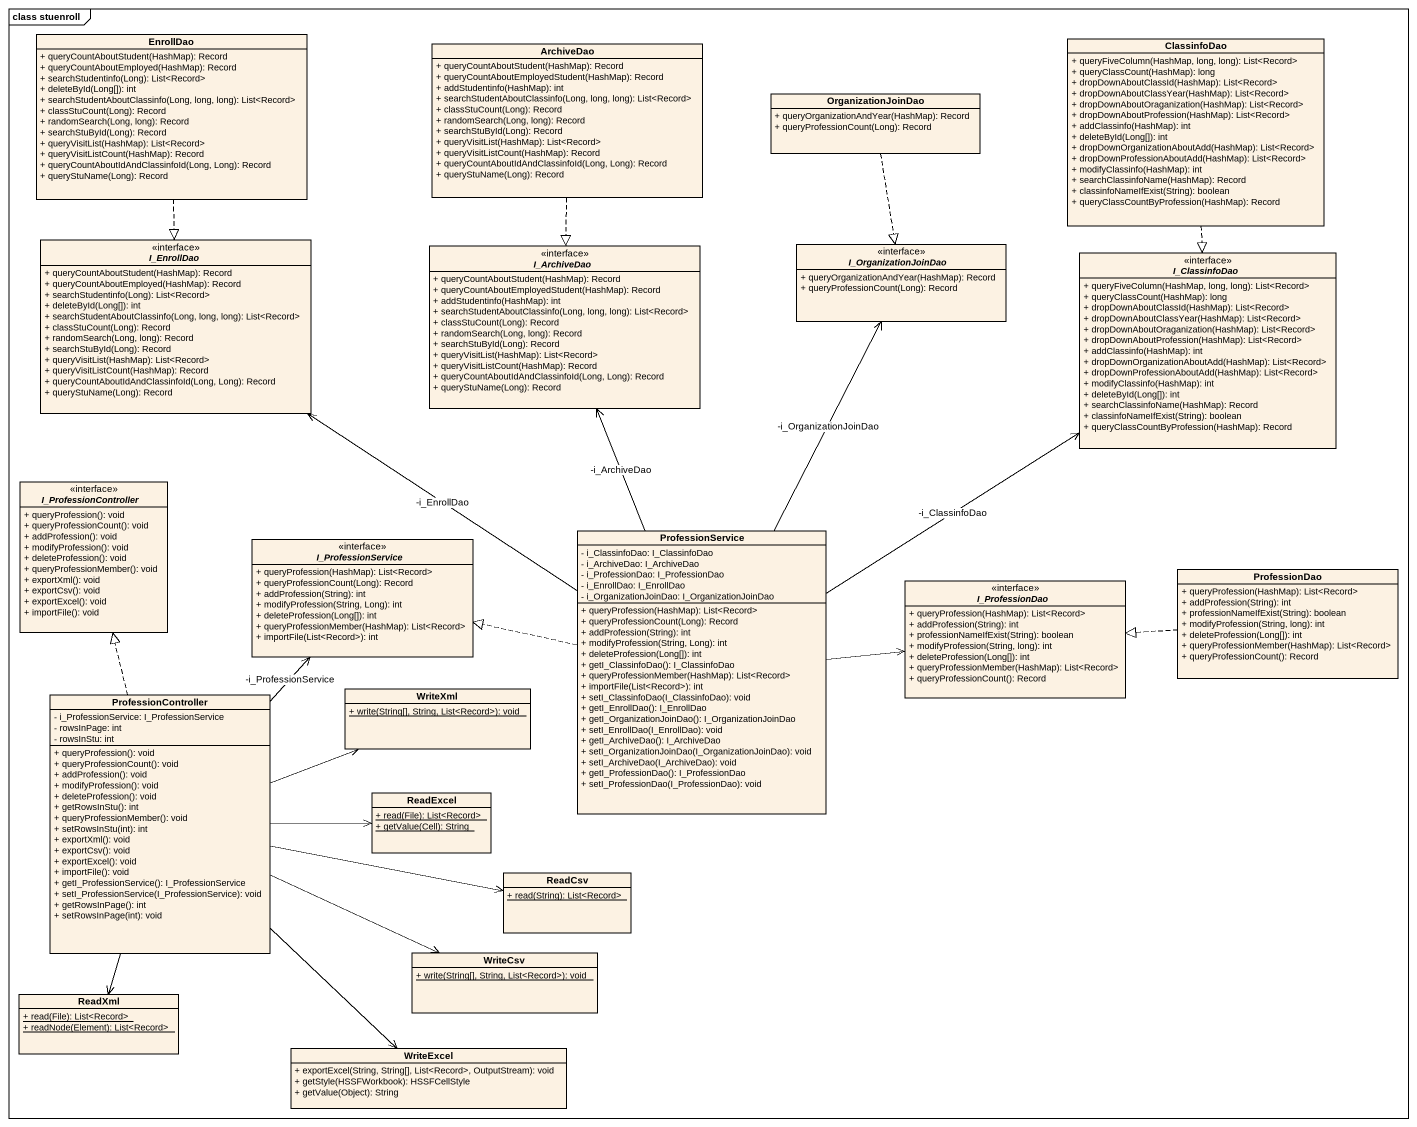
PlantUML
@startuml
mainframe class stuenroll
hide circle
hide empty members
skinparam classAttributeIconSize 0
class EnrollDao {
  + queryCountAboutStudent(HashMap): Record
  + queryCountAboutEmployed(HashMap): Record
  + searchStudentinfo(Long): List<Record>
  + deleteById(Long[]): int
  + searchStudentAboutClassinfo(Long, long, long): List<Record>
  + classStuCount(Long): Record
  + randomSearch(Long, long): Record
  + searchStuById(Long): Record
  + queryVisitList(HashMap): List<Record>
  + queryVisitListCount(HashMap): Record
  + queryCountAboutIdAndClassinfoId(Long, Long): Record
  + queryStuName(Long): Record
}
class ArchiveDao {
  + queryCountAboutStudent(HashMap): Record
  + queryCountAboutEmployedStudent(HashMap): Record
  + addStudentinfo(HashMap): int
  + searchStudentAboutClassinfo(Long, long, long): List<Record>
  + classStuCount(Long): Record
  + randomSearch(Long, long): Record
  + searchStuById(Long): Record
  + queryVisitList(HashMap): List<Record>
  + queryVisitListCount(HashMap): Record
  + queryCountAboutIdAndClassinfoId(Long, Long): Record
  + queryStuName(Long): Record
}
class ClassinfoDao {
  + queryFiveColumn(HashMap, long, long): List<Record>
  + queryClassCount(HashMap): long
  + dropDownAboutClassId(HashMap): List<Record>
  + dropDownAboutClassYear(HashMap): List<Record>
  + dropDownAboutOraganization(HashMap): List<Record>
  + dropDownAboutProfession(HashMap): List<Record>
  + addClassinfo(HashMap): int
  + deleteById(Long[]): int
  + dropDownOrganizationAboutAdd(HashMap): List<Record>
  + dropDownProfessionAboutAdd(HashMap): List<Record>
  + modifyClassinfo(HashMap): int
  + searchClassinfoName(HashMap): Record
  + classinfoNameIfExist(String): boolean
  + queryClassCountByProfession(HashMap): Record
}
class OrganizationJoinDao {
  + queryOrganizationAndYear(HashMap): Record
  + queryProfessionCount(Long): Record
}
interface I_EnrollDao <<interface>> {
  + queryCountAboutStudent(HashMap): Record
  + queryCountAboutEmployed(HashMap): Record
  + searchStudentinfo(Long): List<Record>
  + deleteById(Long[]): int
  + searchStudentAboutClassinfo(Long, long, long): List<Record>
  + classStuCount(Long): Record
  + randomSearch(Long, long): Record
  + searchStuById(Long): Record
  + queryVisitList(HashMap): List<Record>
  + queryVisitListCount(HashMap): Record
  + queryCountAboutIdAndClassinfoId(Long, Long): Record
  + queryStuName(Long): Record
}
interface I_ArchiveDao <<interface>> {
  + queryCountAboutStudent(HashMap): Record
  + queryCountAboutEmployedStudent(HashMap): Record
  + addStudentinfo(HashMap): int
  + searchStudentAboutClassinfo(Long, long, long): List<Record>
  + classStuCount(Long): Record
  + randomSearch(Long, long): Record
  + searchStuById(Long): Record
  + queryVisitList(HashMap): List<Record>
  + queryVisitListCount(HashMap): Record
  + queryCountAboutIdAndClassinfoId(Long, Long): Record
  + queryStuName(Long): Record
}
interface I_OrganizationJoinDao <<interface>> {
  + queryOrganizationAndYear(HashMap): Record
  + queryProfessionCount(Long): Record
}
interface I_ClassinfoDao <<interface>> {
  + queryFiveColumn(HashMap, long, long): List<Record>
  + queryClassCount(HashMap): long
  + dropDownAboutClassId(HashMap): List<Record>
  + dropDownAboutClassYear(HashMap): List<Record>
  + dropDownAboutOraganization(HashMap): List<Record>
  + dropDownAboutProfession(HashMap): List<Record>
  + addClassinfo(HashMap): int
  + dropDownOrganizationAboutAdd(HashMap): List<Record>
  + dropDownProfessionAboutAdd(HashMap): List<Record>
  + modifyClassinfo(HashMap): int
  + deleteById(Long[]): int
  + searchClassinfoName(HashMap): Record
  + classinfoNameIfExist(String): boolean
  + queryClassCountByProfession(HashMap): Record
}
interface I_ProfessionController <<interface>> {
  + queryProfession(): void
  + queryProfessionCount(): void
  + addProfession(): void
  + modifyProfession(): void
  + deleteProfession(): void
  + queryProfessionMember(): void
  + exportXml(): void
  + exportCsv(): void
  + exportExcel(): void
  + importFile(): void
}
interface I_ProfessionService <<interface>> {
  + queryProfession(HashMap): List<Record>
  + queryProfessionCount(Long): Record
  + addProfession(String): int
  + modifyProfession(String, Long): int
  + deleteProfession(Long[]): int
  + queryProfessionMember(HashMap): List<Record>
  + importFile(List<Record>): int
}
class ProfessionService {
  - i_ClassinfoDao: I_ClassinfoDao
  - i_ArchiveDao: I_ArchiveDao
  - i_ProfessionDao: I_ProfessionDao
  - i_EnrollDao: I_EnrollDao
  - i_OrganizationJoinDao: I_OrganizationJoinDao
  + queryProfession(HashMap): List<Record>
  + queryProfessionCount(Long): Record
  + addProfession(String): int
  + modifyProfession(String, Long): int
  + deleteProfession(Long[]): int
  + getI_ClassinfoDao(): I_ClassinfoDao
  + queryProfessionMember(HashMap): List<Record>
  + importFile(List<Record>): int
  + setI_ClassinfoDao(I_ClassinfoDao): void
  + getI_EnrollDao(): I_EnrollDao
  + getI_OrganizationJoinDao(): I_OrganizationJoinDao
  + setI_EnrollDao(I_EnrollDao): void
  + getI_ArchiveDao(): I_ArchiveDao
  + setI_OrganizationJoinDao(I_OrganizationJoinDao): void
  + setI_ArchiveDao(I_ArchiveDao): void
  + getI_ProfessionDao(): I_ProfessionDao
  + setI_ProfessionDao(I_ProfessionDao): void
}
interface I_ProfessionDao <<interface>> {
  + queryProfession(HashMap): List<Record>
  + addProfession(String): int
  + professionNameIfExist(String): boolean
  + modifyProfession(String, long): int
  + deleteProfession(Long[]): int
  + queryProfessionMember(HashMap): List<Record>
  + queryProfessionCount(): Record
}
class ProfessionDao {
  + queryProfession(HashMap): List<Record>
  + addProfession(String): int
  + professionNameIfExist(String): boolean
  + modifyProfession(String, long): int
  + deleteProfession(Long[]): int
  + queryProfessionMember(HashMap): List<Record>
  + queryProfessionCount(): Record
}
class ProfessionController {
  - i_ProfessionService: I_ProfessionService
  - rowsInPage: int
  - rowsInStu: int
  + queryProfession(): void
  + queryProfessionCount(): void
  + addProfession(): void
  + modifyProfession(): void
  + deleteProfession(): void
  + getRowsInStu(): int
  + queryProfessionMember(): void
  + setRowsInStu(int): int
  + exportXml(): void
  + exportCsv(): void
  + exportExcel(): void
  + importFile(): void
  + getI_ProfessionService(): I_ProfessionService
  + setI_ProfessionService(I_ProfessionService): void
  + getRowsInPage(): int
  + setRowsInPage(int): void
}
class WriteXml {
  {static} + write(String[], String, List<Record>): void
}
class ReadExcel {
  {static} + read(File): List<Record>
  {static} + getValue(Cell): String
}
class ReadCsv {
  {static} + read(String): List<Record>
}
class WriteCsv {
  {static} + write(String[], String, List<Record>): void
}
class ReadXml {
  {static} + read(File): List<Record>
  {static} + readNode(Element): List<Record>
}
class WriteExcel {
  + exportExcel(String, String[], List<Record>, OutputStream): void
  + getStyle(HSSFWorkbook): HSSFCellStyle
  + getValue(Object): String
}
EnrollDao ..|> I_EnrollDao
ArchiveDao ..|> I_ArchiveDao
ClassinfoDao ..|> I_ClassinfoDao
OrganizationJoinDao ..|> I_OrganizationJoinDao
ProfessionService -up-> I_EnrollDao : -i_EnrollDao
ProfessionService -up-> I_ArchiveDao : -i_ArchiveDao
ProfessionService -up-> I_OrganizationJoinDao : -i_OrganizationJoinDao
ProfessionService -up-> I_ClassinfoDao : -i_ClassinfoDao
ProfessionService .left.|> I_ProfessionService
ProfessionService -right-> I_ProfessionDao
ProfessionDao .left.|> I_ProfessionDao
ProfessionController .up.|> I_ProfessionController
ProfessionController -up-> I_ProfessionService : -i_ProfessionService
ProfessionController -right-> WriteXml
ProfessionController -right-> ReadExcel
ProfessionController -right-> ReadCsv
ProfessionController -right-> WriteCsv
ProfessionController --> ReadXml
ProfessionController --> WriteExcel
@enduml
